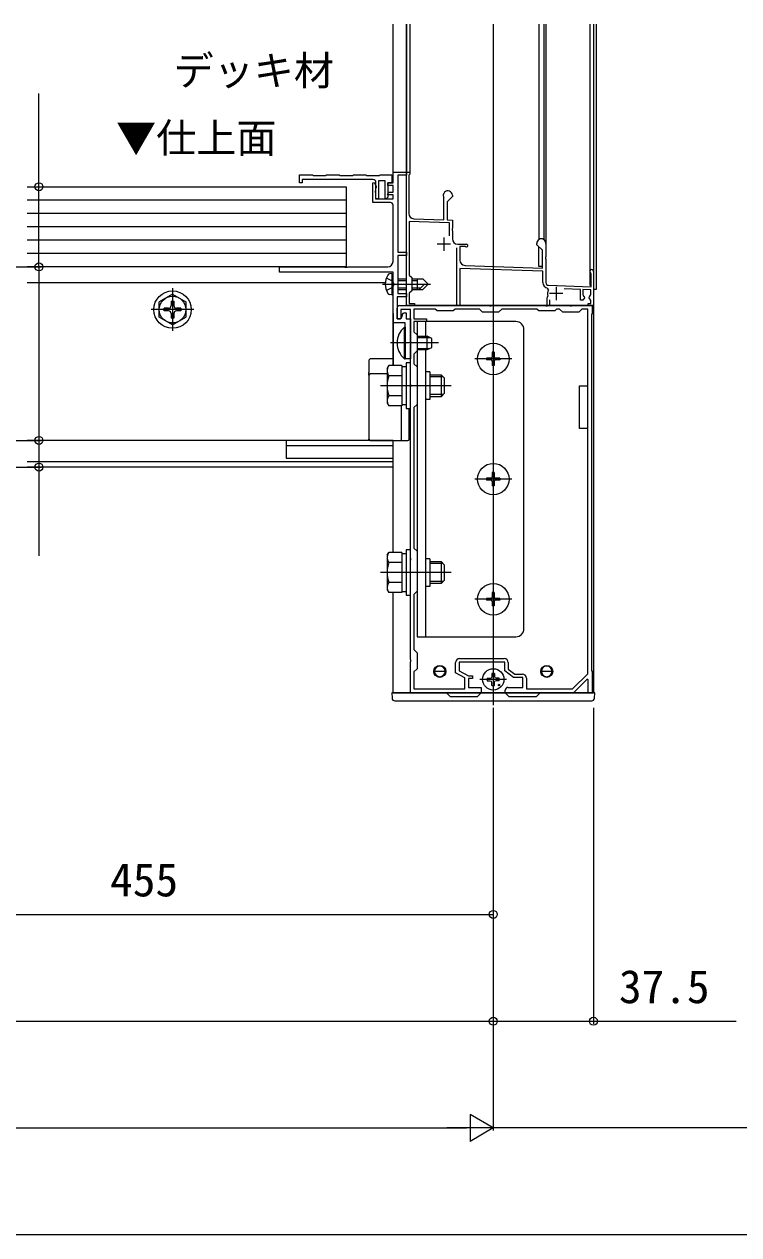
# Model space of a CAD drawing. Units: millimetres, scale not verified. Extents: x -875 to 875, y -1300 to 1294.
# Drawn here: x 310.1 to 577.5, y -568.3 to -114.9 of the extents above; entities that cross this region are included whole.
import ezdxf
from ezdxf.enums import TextEntityAlignment as Align

# ---------------------------------------------------------------- set-up
doc = ezdxf.new("R2010")
doc.units = ezdxf.units.MM
doc.header["$LTSCALE"] = 8
for name, color, linetype in [('0-2_USER1', 3, 'Continuous'), ('0-3_YKK_11', 7, 'Continuous'), ('0-4_YKK_12', 2, 'Continuous'), ('0-5_YKK_13', 4, 'Continuous'), ('0-6_YKK_D', 6, 'Continuous'), ('0-8_YSS_K', 3, 'Continuous')]:
    doc.layers.add(name, color=color, linetype=linetype)
doc.styles.add('ＭＳ ゴシック', font='')
doc.styles.get('ＭＳ ゴシック').set_extended_font_data('MS Gothic')

msp = doc.modelspace()

# ---------------------------------------------------------------- linework, layer by layer
at = {"layer": '0-3_YKK_11'}
for p, q in [((448.1, -203.8), (448.1, -182.7)), ((467.1, -194.8), (467.1, -199.8)), ((469.6, -197.3), (464.6, -197.3)), ((472.3, -197.3), (475.6, -197.3)), ((506.243, -214.358), (505.952, -213.784)), ((511.6, -215.8), (506.6, -215.8)), ((509.1, -213.3), (509.1, -218.3)), ((451.5, -224.3), (451.5, -224)), ((473, -352.5), (489.7, -352.5))]:
    msp.add_line(p, q, dxfattribs=at)
for points in [[(440.7, -173.1), (414.1, -173.1), (414.1, -174.3), (413.1, -174.3), (413.1, -171.3), (417.95, -171.3), (418.25, -171.6), (422.95, -171.6), (423.25, -171.3), (427.95, -171.3), (428.25, -171.6), (432.95, -171.6), (433.25, -171.3), (437.95, -171.3), (438.25, -171.6), (442.95, -171.6), (443.25, -171.3), (447.6, -171.3), (447.6, -174.3), (446.1, -174.3), (446.1, -179.724), (445.47, -180.354), (445.1, -180.2), (445.1, -173.6), (442.7, -173.6), (442.7, -180.3), (441.7, -180.3), (441.7, -178.146), (441.5, -177.8), (441.5, -177.2), (441.62, -176.96), (441.7, -176.8), (441.7, -174.1)], [(447.1, -181.7), (440.6, -181.7), (440.6, -174.37), (441.045, -174.251), (441.8, -175.559), (441.8, -176.1), (441.62, -176.375), (441.5, -176.558), (441.5, -180.3), (448.1, -180.3), (448.1, -178.8), (446.224, -178.8), (446.064, -178.412), (446.676, -177.8), (448.1, -177.8), (448.1, -175.3), (446.1, -175.3), (446.1, -174.3), (448.1, -174.3), (448.1, -170.3), (453.1, -170.3), (453.1, -171.5), (449.9, -171.5), (449.9, -200.3), (453.1, -200.3), (453.1, -201.5), (449.9, -201.5), (449.9, -215.8), (453.1, -215.8), (453.1, -217), (449.6, -217), (449.6, -225.3), (450.5, -225.3)], [(469.2, -194.127), (469.2, -189.362), (454.2, -188.838), (454.2, -208.9), (455.1, -209.8), (455.1, -214.8), (454.2, -215.7), (454.2, -219.5), (456.1, -219.5), (456.1, -220.3), (453.1, -220.3), (453.1, -170.3), (454.4, -170.3), (454.4, -171.1), (454.2, -171.3), (454, -171.5), (454, -185.799)], [(455.93, -187.798), (467.1, -188.188), (467.1, -179.872), (467.07, -179.741)], [(470.3, -179), (470.3, -179.5), (468.4, -181.4), (468.4, -188.234), (470.3, -188.3), (470.3, -191.342), (470.18, -191.525), (470.18, -192.075), (470.3, -192.258), (470.3, -195.3)], [(504.2, -211.713), (504.2, -207.462), (473.1, -206.376), (473.1, -220.3), (472, -220.3), (472, -198.647)], [(475.358, -198.237), (475.213, -198.2), (473.1, -198.2), (473.1, -203.244)], [(475.03, -205.243), (504, -206.255), (504, -199.6), (501.9, -197.5), (501.9, -197)], [(505.3, -197), (505.3, -202.042), (505.18, -202.225), (505.18, -202.775), (505.3, -202.958), (505.3, -211.713)], [(448.1, -207.8), (405.6, -207.8), (405.6, -205.8), (429.929, -205.8), (430.121, -205.943), (431.079, -205.943), (431.271, -205.8), (446.1, -205.8)], [(452.5, -223), (453, -223), (453, -225.3), (454.6, -225.3), (454.6, -240.3), (452.6, -240.3), (452.6, -234.758), (452.72, -234.575), (452.72, -234.025), (452.6, -233.842), (452.6, -226.8), (448.1, -226.8), (448.1, -212.758), (448.22, -212.575), (448.22, -212.025), (448.1, -211.842), (448.1, -207.8)], [(506.265, -212.712), (522.2, -213.269), (522.2, -208.366), (522.05, -208.106)], [(523.1, -207.5), (523.1, -220.3), (521.1, -220.3), (521.1, -219.5), (522.1, -219.5), (522.1, -218.398), (521.487, -217.337), (521.556, -216.956)], [(506.6, -218.2), (506.6, -220.3), (505.8, -220.3), (505.8, -217.4), (505.938, -217.148), (506.061, -216.801)], [(519.644, -216.956), (519.713, -217.337), (519.157, -218.3), (518.3, -218.3), (518.3, -214.233), (512.116, -214.017)], [(522.1, -215.8), (522.1, -214.366), (519.1, -214.261), (519.1, -215.8)], [(491.1, -363.3), (496.7, -363.3), (496.7, -359.6), (493.2, -359.6), (489.9, -357.1), (489.9, -353.8), (472.8, -353.8), (472.8, -357.1), (476.3, -359), (477.8, -359), (477.8, -359.9), (476.3, -359.9), (476.3, -363.3), (481.1, -363.3), (481.1, -365.3), (454.6, -365.3), (454.6, -353.758), (454.72, -353.575), (454.72, -353.025), (454.6, -352.842), (454.6, -315.758), (454.72, -315.575), (454.72, -315.025), (454.6, -314.842), (454.6, -250.758), (454.72, -250.575), (454.72, -250.025), (454.6, -249.842), (454.6, -234.758), (454.72, -234.575), (454.72, -234.025), (454.6, -233.842), (454.6, -221.8), (451, -221.8), (451, -225.3), (449.6, -225.3), (449.6, -221.3)], [(450.6, -220.3), (484.142, -220.3), (484.325, -220.42), (484.875, -220.42), (485.058, -220.3), (505.142, -220.3), (505.325, -220.42), (505.875, -220.42), (506.058, -220.3), (514.142, -220.3), (514.325, -220.42), (514.875, -220.42), (515.058, -220.3), (522.6, -220.3), (522.6, -223.3), (522.3, -223.6)], [(521, -358.157), (521, -221.6), (518.8, -221.6), (517.6, -222.8), (511.6, -222.8), (510.4, -221.6), (509.3, -221.6), (508.6, -222.3), (502.6, -222.3), (501.9, -221.6), (488.8, -221.6), (487.6, -222.8), (481.6, -222.8), (480.4, -221.6), (471.3, -221.6), (470.6, -222.3), (464.6, -222.3), (463.9, -221.6), (455.9, -221.6), (455.9, -225.3), (460.6, -225.3), (460.6, -226.3), (455.9, -226.3), (455.9, -230.1), (457.1, -231.3), (457.1, -237.3), (455.9, -238.5), (455.9, -242.1), (457.1, -243.3), (457.1, -257.3), (455.9, -258.5), (455.9, -311.1), (457.1, -312.3), (457.1, -327.3), (455.9, -328.5), (455.9, -349.1), (457.1, -350.3), (457.1, -356.3), (455.9, -357.5), (455.9, -363.8)], [(522.3, -223.6), (522.3, -357), (522.6, -357.3), (522.6, -365.3), (521.1, -365.3), (521.1, -360.4), (520.732, -360.246), (515.6, -365.3), (490.1, -365.3), (490.1, -364.3)], [(455.9, -363.8), (475, -363.8), (475, -359.773), (471.5, -357.873), (471.5, -354)], [(491.2, -354), (491.2, -356.454), (493.637, -358.3), (496.5, -358.3)], [(498, -359.8), (498, -363.8), (515.27, -363.8), (521, -358.157)]]:
    msp.add_lwpolyline(points, dxfattribs=at)
for centre, radius, start, end in [((440.7, -174.1), 1, 0.00001, 89.99999), ((468.6, -179), 1.7, 0.00002, 205.84192), ((447.1, -182.7), 1, 0.00001, 89.99999), ((456, -185.799), 2, 179.99999, 268), ((472.3, -195.3), 2, 180.00001, 269.99999), ((475.6, -197.8), 0.5, 241.04501, 90.00002), ((503.6, -197), 1.7, 359.99999, 180.00001), ((446.1, -203.8), 2, 270.00001, 359.99999), ((475.1, -203.244), 2, 180, 268.00002), ((522.4, -207.5), 0.7, 0.00001, 240), ((506.3, -211.713), 2.1, 180.00001, 260.46798), ((506.3, -211.713), 1, 180, 268.00002), ((509.1, -215.8), 3.2, 153.22432, 198.23428), ((520.6, -215.8), 1.5, 180.00002, 230.40593), ((520.6, -215.8), 1.5, 309.59407, 359.99998), ((450.6, -221.3), 1, 90.00001, 179.99999), ((450.5, -224.3), 1, 270.00001, 359.99999), ((452.5, -224), 1, 90.00001, 179.99999), ((473, -354), 1.5, 90.00001, 179.99999), ((489.7, -354), 1.5, 0.00001, 89.99999), ((496.5, -359.8), 1.5, 0.00001, 89.99999), ((491.1, -364.3), 1, 90.00001, 179.99999)]:
    msp.add_arc(centre, radius, start, end, dxfattribs=at)
at = {"layer": '0-4_YKK_12'}
for p, q in [((448.1, -172.8), (448.1, -114.921)), ((453.1, -114.921), (453.1, -170.3)), ((454.4, -114.921), (454.4, -170.3)), ((485.6, -114.921), (485.6, -370.005)), ((502.6, -114.921), (502.6, -195.625)), ((504.5, -114.921), (504.5, -195.558)), ((505.3, -114.921), (505.3, -197)), ((521.7, -114.921), (521.7, -212.7)), ((524.1, -114.921), (524.1, -214.3)), ((453.1, -170.3), (454.4, -170.3)), ((448.1, -242.794), (448.1, -208.1)), ((445.219, -211.8), (311.15, -211.8)), ((521.7, -212.7), (522.2, -212.7)), ((524.1, -214.3), (523.1, -214.3)), ((453.103, -220.302), (518.1, -220.302)), ((448.1, -223.306), (448.1, -242.794)), ((448.1, -240.3), (448.1, -226.5)), ((448.1, -270.8), (311.15, -270.8)), ((408.1, -270.8), (408.1, -277.5)), ((448.1, -312.794), (448.1, -270.8)), ((448.1, -312.794), (448.1, -270.8)), ((448.1, -272.8), (408.088, -272.8)), ((448.1, -278.8), (311.15, -278.8)), ((448.1, -280.8), (311.15, -280.8)), ((408.1, -277.5), (448.1, -277.5)), ((448.1, -365.3), (523.1, -365.3))]:
    msp.add_line(p, q, dxfattribs=at)
for points in [[(523.1, -114.921), (523.1, -365.3), (448.1, -365.3), (448.1, -327.806)], [(523.1, -114.921), (523.1, -220.3), (453.1, -220.3), (453.1, -114.921)], [(503.95, -205.7), (502.6, -205.7), (502.6, -198.2)], [(521, -266.3), (517.9, -266.3), (517.9, -250.3), (521, -250.3)]]:
    msp.add_lwpolyline(points, dxfattribs=at)
for centre in [(465.6, -357.3), (505.6, -357.3)]:
    msp.add_circle(centre, 2.25, dxfattribs=at)
at = {"layer": '0-5_YKK_13'}
for p, q in [((311.15, -175.8), (430.6, -175.8)), ((430.6, -175.8), (430.6, -205.8)), ((430.6, -180.8), (311.15, -180.8)), ((430.6, -185.8), (311.15, -185.8)), ((430.6, -190.8), (311.15, -190.8)), ((430.6, -195.8), (311.15, -195.8)), ((430.6, -200.8), (311.15, -200.8)), ((430.6, -205.8), (311.15, -205.8)), ((447.6, -208.3), (446.798, -208.441)), ((447.6, -208.3), (448.1, -208.388)), ((444.2, -212.3), (462.1, -212.3)), ((449.9, -210.3), (453.1, -210.3)), ((449.9, -210.9), (453.1, -210.9)), ((455.1, -210.9), (457.2, -210.9)), ((457.2, -214.3), (457.2, -210.3)), ((457.836, -214.3), (459.836, -212.3)), ((365.6, -216.05), (360.6, -218.937)), ((365.6, -213.8), (365.6, -229.8)), ((365.6, -216.05), (370.6, -218.937)), ((447.6, -216.3), (446.798, -216.159)), ((449.9, -213.7), (453.1, -213.7)), ((449.9, -214.3), (453.1, -214.3)), ((455.1, -213.7), (458.436, -213.7)), ((373.6, -221.8), (357.6, -221.8)), ((360.6, -224.663), (360.6, -218.937)), ((364.1, -221.3), (362.45, -221.3)), ((362.45, -222.3), (362.45, -221.3)), ((365.1, -218.65), (365.1, -220.3)), ((365.1, -218.65), (366.1, -218.65)), ((366.1, -218.65), (366.1, -220.3)), ((368.75, -221.3), (367.1, -221.3)), ((368.75, -221.3), (368.75, -222.3)), ((370.6, -218.937), (370.6, -224.663)), ((365.6, -227.55), (360.6, -224.663)), ((364.1, -222.3), (362.45, -222.3)), ((365.1, -223.3), (365.1, -224.95)), ((366.1, -224.95), (365.1, -224.95)), ((365.6, -227.55), (370.6, -224.663)), ((366.1, -223.3), (366.1, -224.95)), ((368.75, -222.3), (367.1, -222.3)), ((457.1, -226.3), (457.1, -231.8)), ((494.1, -226.3), (457.1, -226.3)), ((460.3, -226.3), (460.3, -231.8)), ((452.352, -228.4), (452.6, -228.4)), ((452.352, -240.2), (452.352, -228.4)), ((452.6, -228.4), (452.6, -240.2)), ((497.1, -341.3), (497.1, -229.3)), ((465.1, -234.3), (447.101, -234.3)), ((457.1, -231.8), (460.9, -231.8)), ((457.1, -232.233), (461.82, -232.233)), ((460.9, -236.8), (460.9, -231.8)), ((462.6, -232.6), (460.9, -231.8)), ((462.6, -236), (462.6, -232.6)), ((485.6, -233.4), (485.6, -247.2)), ((452.352, -240.2), (452.6, -240.2)), ((457.1, -236.367), (461.82, -236.367)), ((457.1, -236.8), (457.1, -344.3)), ((457.1, -236.8), (460.9, -236.8)), ((460.3, -236.8), (460.3, -344.3)), ((460.9, -236.8), (462.6, -236)), ((483.1, -239.95), (483.1, -240.65)), ((484.75, -239.95), (483.1, -239.95)), ((485.95, -237.8), (485.25, -237.8)), ((485.25, -237.8), (485.25, -239.45)), ((485.95, -237.8), (485.95, -239.45)), ((488.1, -239.95), (486.45, -239.95)), ((488.1, -239.95), (488.1, -240.65)), ((439.1, -240.8), (439.1, -245.3)), ((448.1, -240.3), (439.6, -240.3)), ((445.9, -243.8), (446.481, -242.794)), ((445.9, -243.8), (445.9, -256.8)), ((451.4, -242.794), (446.481, -242.794)), ((448.1, -240.8), (448.1, -240.3)), ((448.1, -240.8), (448.1, -242.794)), ((451.4, -242.794), (451.4, -257.806)), ((453, -243.25), (451.4, -243.25)), ((492.5, -240.3), (478.7, -240.3)), ((484.75, -240.65), (483.1, -240.65)), ((485.25, -241.15), (485.25, -242.8)), ((485.95, -242.8), (485.25, -242.8)), ((485.95, -241.15), (485.95, -242.8)), ((488.1, -240.65), (486.45, -240.65)), ((439.1, -246.3), (439.1, -245.3)), ((439.1, -246.3), (439.1, -270.3)), ((445.9, -245.8), (439.6, -245.8)), ((451.4, -246.547), (446.481, -246.547)), ((451.4, -246.3), (451.4, -254.3)), ((461.9, -245.1), (460.3, -245.1)), ((461.9, -245.1), (461.9, -255.5)), ((466.2, -246.3), (461.9, -246.3)), ((466.848, -246.948), (461.9, -246.948)), ((466.2, -254.3), (466.2, -246.3)), ((467.4, -247.5), (466.2, -246.3)), ((467.4, -253.1), (467.4, -247.5)), ((469.9, -250.3), (443.4, -250.3)), ((466.848, -253.652), (461.9, -253.652)), ((467.4, -253.1), (466.2, -254.3)), ((445.9, -256.8), (446.481, -257.806)), ((451.4, -254.053), (446.481, -254.053)), ((451.4, -257.806), (446.481, -257.806)), ((451.246, -270.3), (451.246, -257.806)), ((451.4, -257.35), (453, -257.35)), ((461.9, -255.5), (460.3, -255.5)), ((461.9, -254.3), (466.2, -254.3)), ((454.1, -270.3), (454.1, -258.8)), ((439.1, -270.8), (439.1, -270.3)), ((439.6, -270.8), (450.893, -270.8)), ((450.893, -270.8), (453.6, -270.8)), ((448.1, -276.3), (448.1, -275.8)), ((485.6, -278.4), (485.6, -292.2)), ((492.5, -285.3), (478.7, -285.3)), ((483.1, -284.95), (483.1, -285.65)), ((484.75, -284.95), (483.1, -284.95)), ((485.95, -282.8), (485.25, -282.8)), ((485.25, -282.8), (485.25, -284.45)), ((485.95, -282.8), (485.95, -284.45)), ((488.1, -284.95), (486.45, -284.95)), ((488.1, -284.95), (488.1, -285.65)), ((484.75, -285.65), (483.1, -285.65)), ((485.25, -286.15), (485.25, -287.8)), ((485.95, -287.8), (485.25, -287.8)), ((485.95, -286.15), (485.95, -287.8)), ((488.1, -285.65), (486.45, -285.65)), ((445.9, -313.8), (446.481, -312.794)), ((451.4, -312.794), (446.481, -312.794)), ((451.4, -312.794), (451.4, -327.806)), ((445.9, -313.8), (445.9, -326.8)), ((451.4, -316.547), (446.481, -316.547)), ((453, -313.25), (451.4, -313.25)), ((451.4, -316.3), (451.4, -324.3)), ((461.9, -315.1), (460.3, -315.1)), ((461.9, -315.1), (461.9, -325.5)), ((466.2, -316.3), (461.9, -316.3)), ((466.848, -316.948), (461.9, -316.948)), ((466.2, -324.3), (466.2, -316.3)), ((467.4, -317.5), (466.2, -316.3)), ((469.9, -320.3), (443.4, -320.3)), ((467.4, -323.1), (467.4, -317.5)), ((451.4, -324.053), (446.481, -324.053)), ((461.9, -325.5), (460.3, -325.5)), ((466.848, -323.652), (461.9, -323.652)), ((461.9, -324.3), (466.2, -324.3)), ((467.4, -323.1), (466.2, -324.3)), ((485.6, -323.4), (485.6, -337.2)), ((445.9, -326.8), (446.481, -327.806)), ((451.4, -327.806), (446.481, -327.806)), ((451.4, -327.35), (453, -327.35)), ((492.5, -330.3), (478.7, -330.3)), ((483.1, -329.95), (483.1, -330.65)), ((484.75, -329.95), (483.1, -329.95)), ((484.75, -330.65), (483.1, -330.65)), ((485.95, -327.8), (485.25, -327.8)), ((485.25, -327.8), (485.25, -329.45)), ((485.95, -327.8), (485.95, -329.45)), ((488.1, -329.95), (486.45, -329.95)), ((488.1, -330.65), (486.45, -330.65)), ((488.1, -329.95), (488.1, -330.65)), ((485.25, -331.15), (485.25, -332.8)), ((485.95, -332.8), (485.25, -332.8)), ((485.95, -331.15), (485.95, -332.8)), ((457.1, -344.3), (494.1, -344.3)), ((467.6, -357.3), (463.6, -357.3)), ((463.6, -358.331), (463.6, -357.3)), ((467.6, -357.3), (467.6, -358.331)), ((485.1, -358.055), (485.081, -359.163)), ((485.6, -355.3), (485.6, -365.3)), ((486.1, -358.055), (486.119, -359.163)), ((507.6, -357.3), (503.6, -357.3)), ((503.6, -358.331), (503.6, -357.3)), ((507.6, -357.3), (507.6, -358.331)), ((490.6, -360.3), (480.6, -360.3)), ((483.355, -359.8), (484.463, -359.781)), ((483.355, -360.8), (484.463, -360.819)), ((484.463, -359.781), (484.98, -359.68)), ((484.463, -360.819), (484.98, -360.92)), ((485.081, -359.163), (484.98, -359.68)), ((485.081, -361.437), (484.98, -360.92)), ((485.1, -362.545), (485.081, -361.437)), ((486.1, -362.545), (486.119, -361.437)), ((486.119, -359.163), (486.22, -359.68)), ((486.119, -361.437), (486.22, -360.92)), ((486.737, -359.781), (486.22, -359.68)), ((486.737, -360.819), (486.22, -360.92)), ((487.845, -359.8), (486.737, -359.781)), ((487.845, -360.8), (486.737, -360.819)), ((447.6, -365.3), (447.726, -367.361)), ((448.199, -365.3), (447.6, -365.3)), ((468.1, -365.3), (448.199, -365.3)), ((468.1, -365.3), (469.6, -366.8)), ((481.1, -365.3), (468.1, -365.3)), ((479.6, -366.8), (469.6, -366.8)), ((479.6, -366.8), (481.1, -365.3)), ((490.1, -365.3), (481.1, -365.3)), ((490.1, -365.3), (491.6, -366.8)), ((503.1, -365.3), (490.1, -365.3)), ((501.6, -366.8), (491.6, -366.8)), ((501.6, -366.8), (503.1, -365.3)), ((523.001, -365.3), (503.1, -365.3)), ((448.724, -368.3), (522.476, -368.3))]:
    msp.add_line(p, q, dxfattribs=at)
for points in [[(447.6, -208.3), (447.6, -216.3), (448.1, -216.212), (448.1, -208.388)], [(448.484, -212.3), (447.853, -211.113), (445.621, -210)], [(448.484, -212.3), (447.853, -213.487), (445.621, -214.6)], [(455.1, -210.3), (459.25, -210.3), (461.1, -212.15)], [(455.1, -214.3), (459.25, -214.3), (461.1, -212.45), (461.1, -212.15)], [(523.474, -367.361), (523.6, -365.3), (523.001, -365.3)]]:
    msp.add_lwpolyline(points, dxfattribs=at)
for points in [[(454.6, -258.8), (454.6, -241.8), (453, -241.8), (453, -258.8)], [(454.6, -328.8), (454.6, -311.8), (453, -311.8), (453, -328.8)]]:
    msp.add_lwpolyline(points, close=True, dxfattribs=at)
for centre, radius in [((365.6, -221.8), 7), ((365.6, -221.8), 5), ((485.6, -240.3), 5.9), ((485.6, -285.3), 5.9), ((485.6, -330.3), 5.9), ((485.6, -360.3), 4), ((487.721, -362.421), 0.3)]:
    msp.add_circle(centre, radius, dxfattribs=at)
for centre, radius, start, end in [((446.954, -209.328), 0.9, 100, 147.94412), ((451.7, -212.3), 6.5, 147.94412, 212.05588), ((446.954, -215.272), 0.9, 212.05588, 260), ((364.1, -220.3), 1, 270, 0), ((367.1, -220.3), 1, 180, 270), ((364.1, -223.3), 1, 0, 90), ((367.1, -223.3), 1, 90, 180), ((494.1, -229.3), 3, 0, 90), ((457.3, -234.3), 7.7, 129.98312, 230.01688), ((484.75, -239.45), 0.5, 270, 0), ((486.45, -239.45), 0.5, 180, 270), ((439.6, -240.8), 0.5, 90, 180), ((449.223, -244.671), 3.323, 145.61575, 214.38425), ((484.75, -241.15), 0.5, 0, 90), ((486.45, -241.15), 0.5, 90, 180), ((439.6, -246.3), 0.5, 90, 180), ((458.32, -250.3), 12.419, 162.41205, 197.58795), ((449.223, -255.929), 3.323, 145.61575, 214.38425), ((439.6, -270.3), 0.5, 180, 270), ((450.805, -270.362), 0.446, 281.42179, 8.04945), ((453.6, -270.3), 0.5, 270, 0), ((484.75, -284.45), 0.5, 270, 0), ((486.45, -284.45), 0.5, 180, 270), ((484.75, -286.15), 0.5, 0, 90), ((486.45, -286.15), 0.5, 90, 180), ((449.223, -314.671), 3.323, 145.61575, 214.38425), ((458.32, -320.3), 12.419, 162.41205, 197.58795), ((449.223, -325.929), 3.323, 145.61575, 214.38425), ((484.75, -329.45), 0.5, 270, 0), ((484.75, -331.15), 0.5, 0, 90), ((486.45, -329.45), 0.5, 180, 270), ((486.45, -331.15), 0.5, 90, 180), ((494.1, -341.3), 3, 270, 0), ((465.6, -357.3), 2, 0, 180), ((465.6, -357.3), 2, 180, 0), ((485.6, -360.3), 2.3, 77.44414, 102.55586), ((505.6, -357.3), 2, 0, 180), ((505.6, -357.3), 2, 180, 0), ((485.6, -360.3), 2.3, 167.44414, 192.55586), ((485.6, -360.3), 2.3, 257.44414, 282.55586), ((485.6, -360.3), 2.3, 347.44414, 12.55586), ((448.724, -367.3), 1, 183.5, 270), ((522.476, -367.3), 1, 270, 356.5)]:
    msp.add_arc(centre, radius, start, end, dxfattribs=at)
at = {"layer": '0-6_YKK_D'}
for p, q in [((256.6, -205.8), (316.6, -205.8)), ((315.6, -205.8), (315.6, -270.8)), ((276.6, -270.8), (316.6, -270.8)), ((276.6, -270.8), (316.6, -270.8)), ((282.108, -280.8), (316.6, -280.8)), ((485.6, -371.005), (485.6, -529.3)), ((523.1, -371.005), (523.1, -489.3)), ((485.6, -378.8), (485.6, -529.3)), ((485.6, -378.8), (485.6, -489.3)), ((485.6, -378.8), (485.6, -489.3)), ((485.6, -378.8), (485.6, -449.3)), ((235.6, -448.3), (485.6, -448.3)), ((-14.4, -488.3), (485.6, -488.3)), ((485.6, -528.3), (476.94, -523.3)), ((476.94, -523.3), (476.94, -533.3)), ((-504.4, -528.3), (475.6, -528.3)), ((485.6, -528.3), (468.279, -528.3)), ((485.6, -528.3), (476.94, -533.3)), ((686.2, -528.3), (485.6, -528.3))]:
    msp.add_line(p, q, dxfattribs=at)
for points in [[(315.6, -205.8), (315.6, -175.8), (315.6, -140.903)], [(315.6, -270.8), (315.6, -280.8), (315.6, -314.05)], [(485.6, -488.3), (523.1, -488.3), (576.497, -488.3)]]:
    msp.add_lwpolyline(points, dxfattribs=at)
for centre in [(315.6, -175.8), (315.6, -205.8), (315.6, -205.8), (315.6, -270.8), (315.6, -270.8), (315.6, -280.8), (485.6, -448.3), (485.6, -488.3), (485.6, -488.3), (523.1, -488.3)]:
    msp.add_circle(centre, 1.5, dxfattribs=at)
at = {"layer": '0-8_YSS_K'}
msp.add_line((775.687, -568.3), (-796.195, -568.3), dxfattribs=at)

# ---------------------------------------------------------------- texts
at = {"layer": '0-2_USER1', "style": 'ＭＳ ゴシック'}
for s, p in [('デッキ材', (366.007, -141.11)), ('▼仕上面', (344.461, -166.315))]:
    msp.add_text(s, height=11, dxfattribs=at).set_placement(p, align=Align.BOTTOM_LEFT)
at = {"layer": '0-6_YKK_D', "style": 'ＭＳ ゴシック'}
for s, p in [('455', (342.248, -445.3)), ('37.5', (532.639, -485.3))]:
    msp.add_text(s, height=12.46, dxfattribs=at).set_placement(p, align=Align.BOTTOM_LEFT)

doc.saveas('drawing.dxf')
